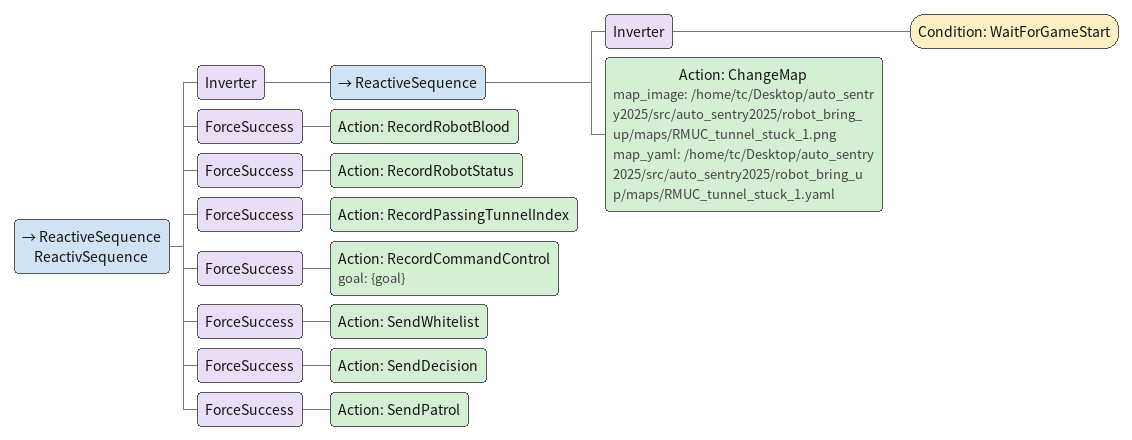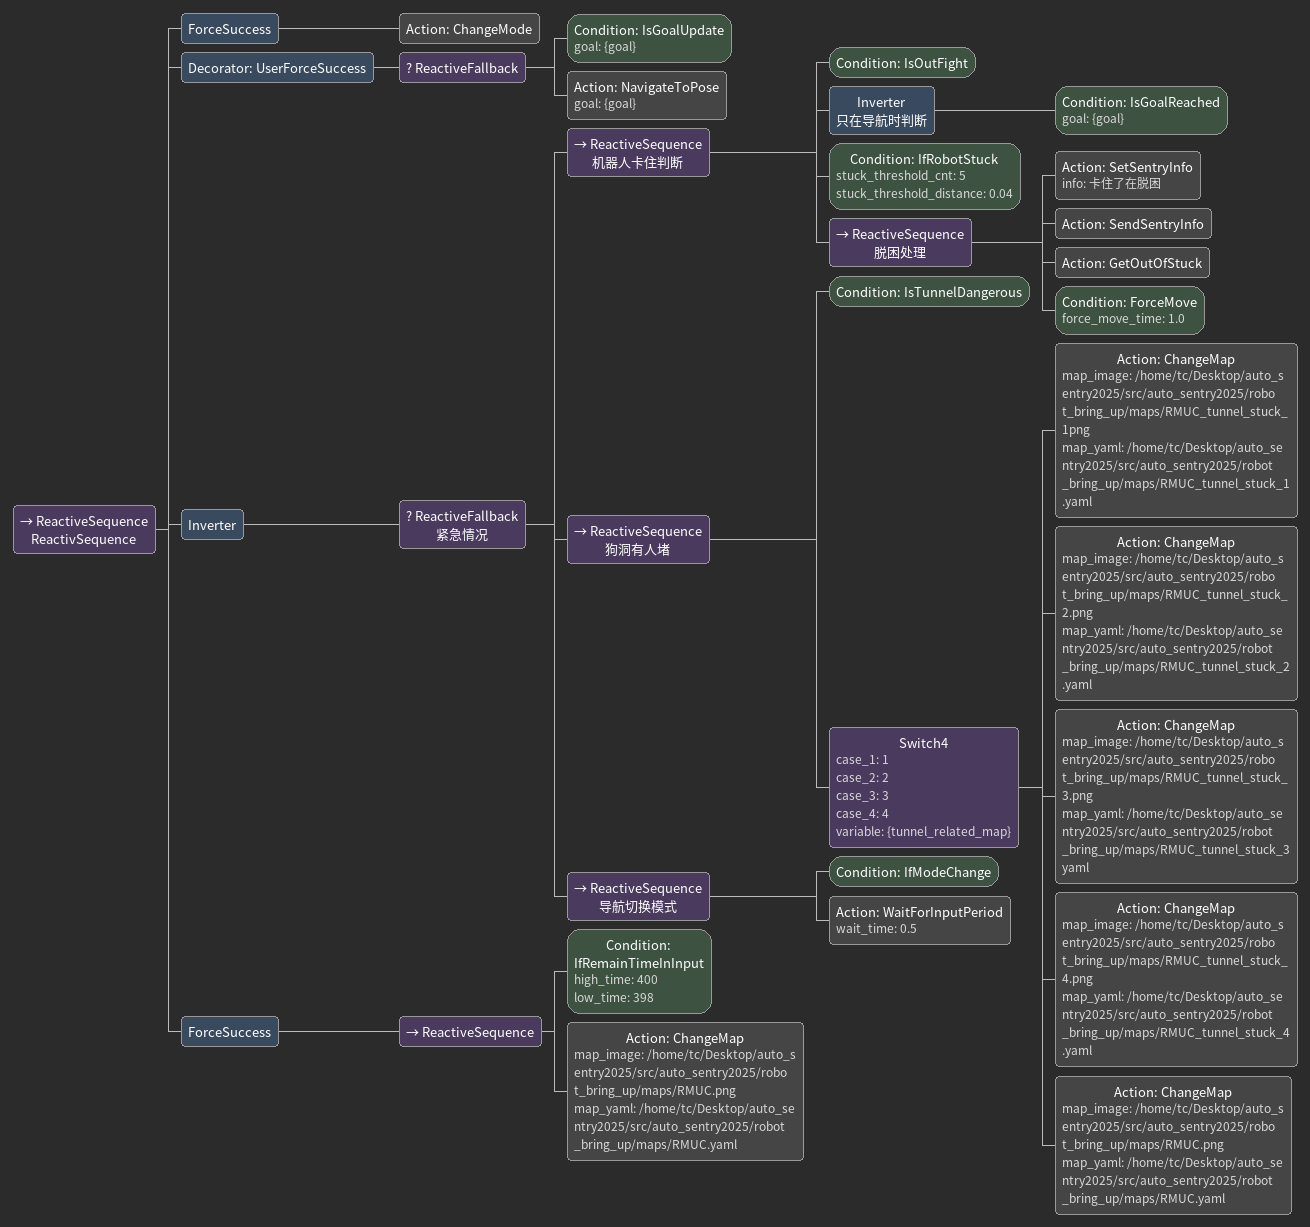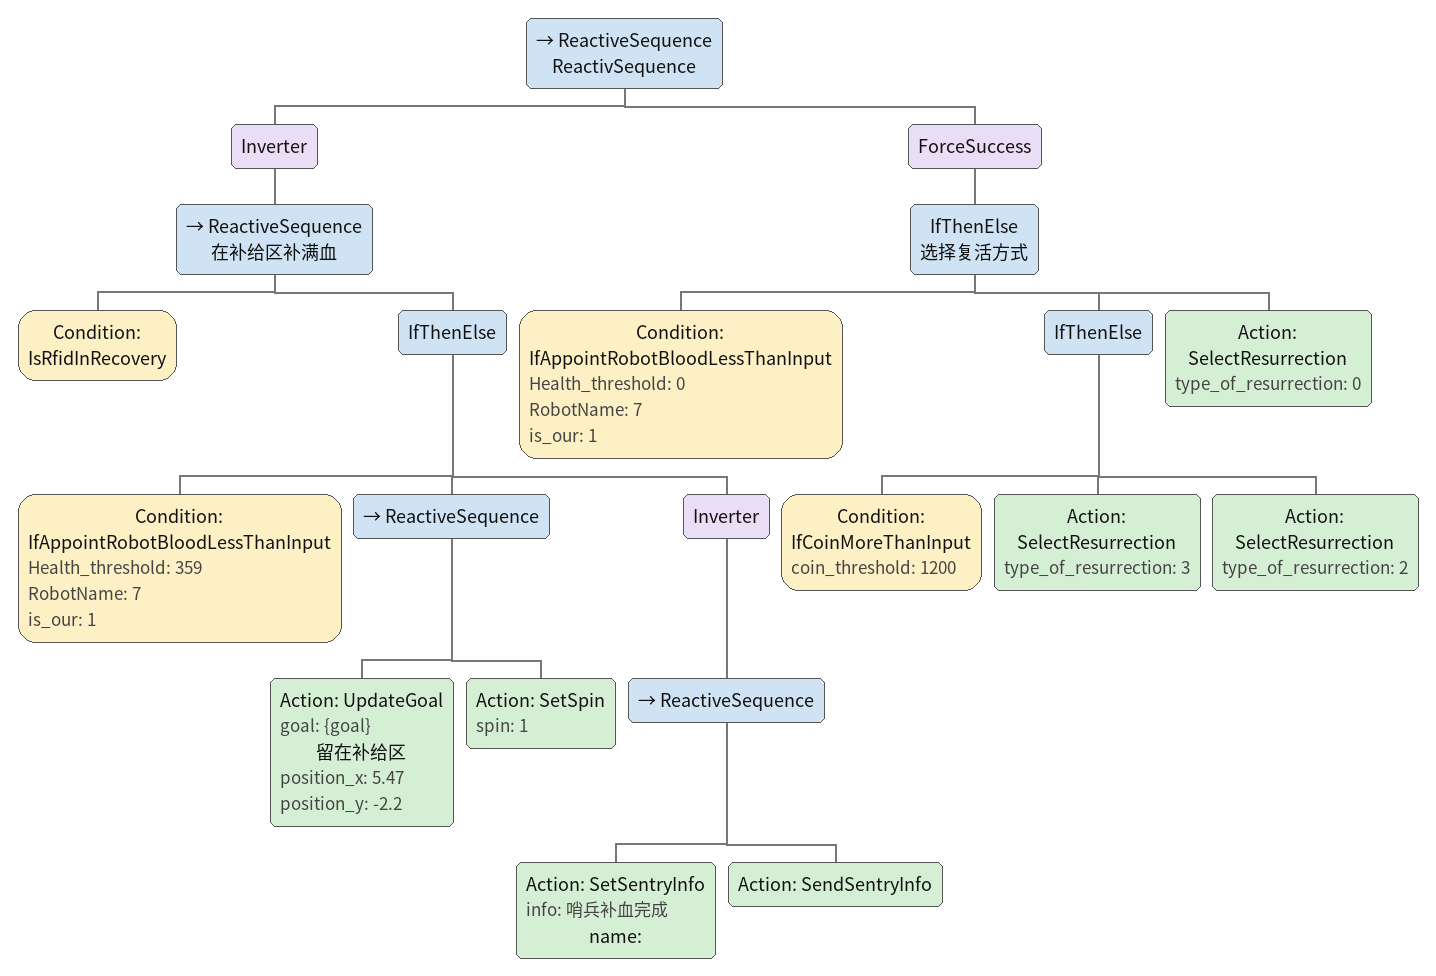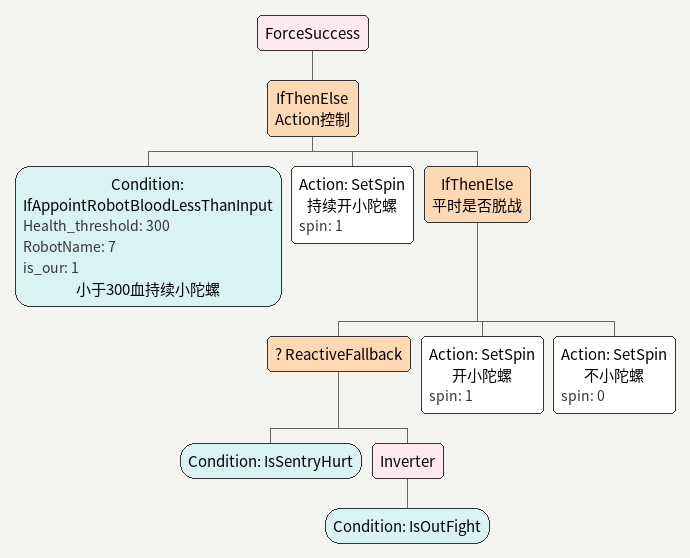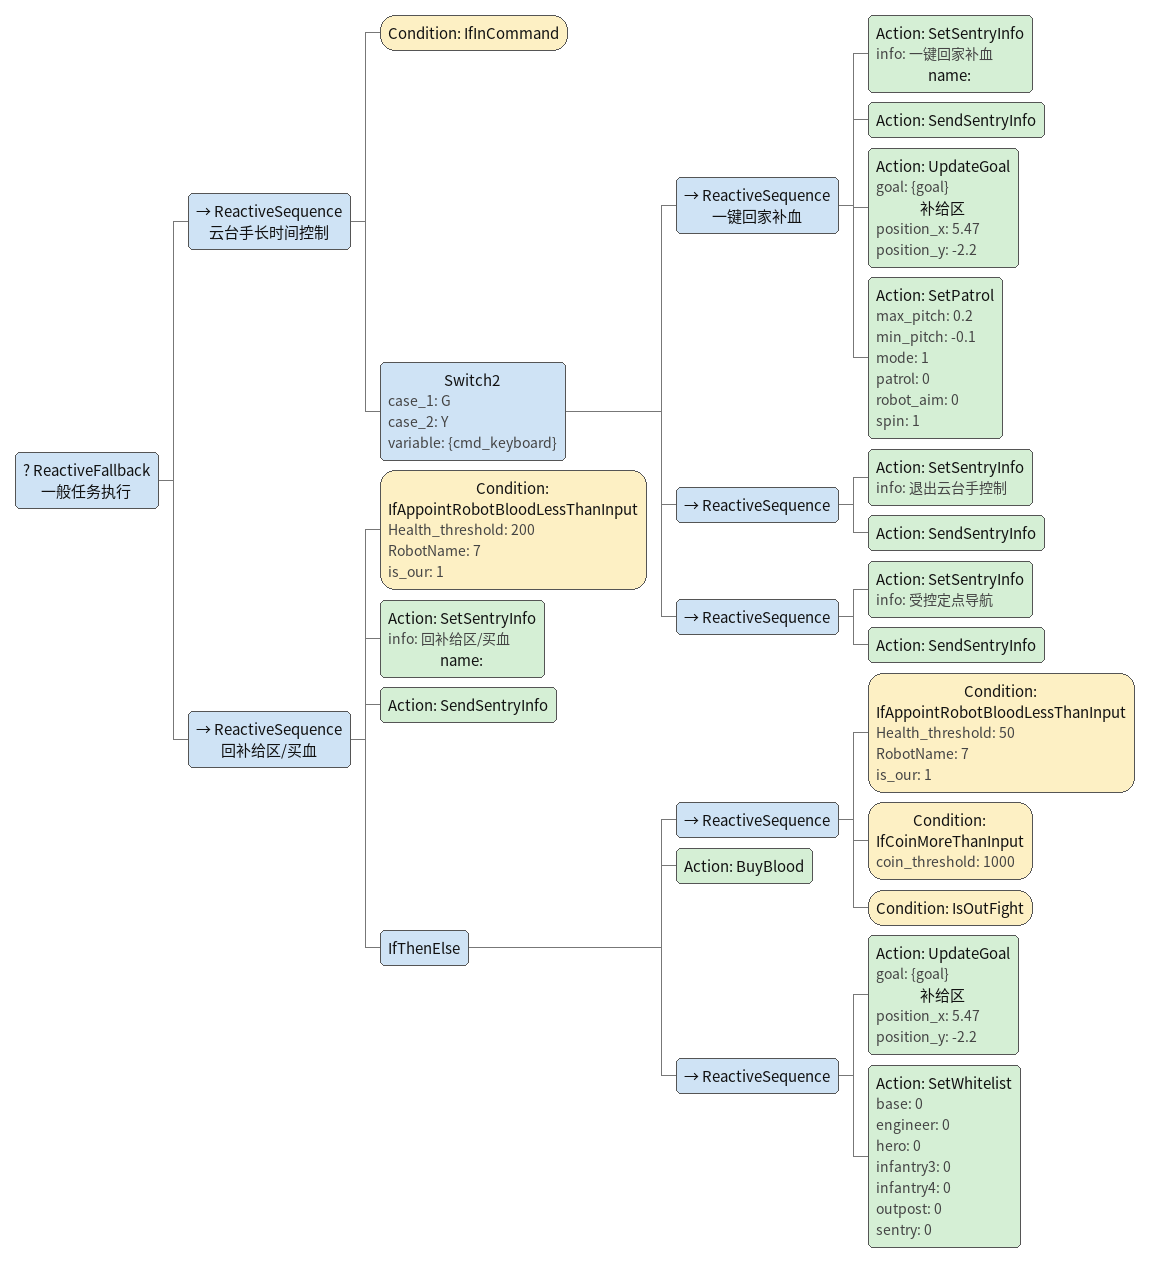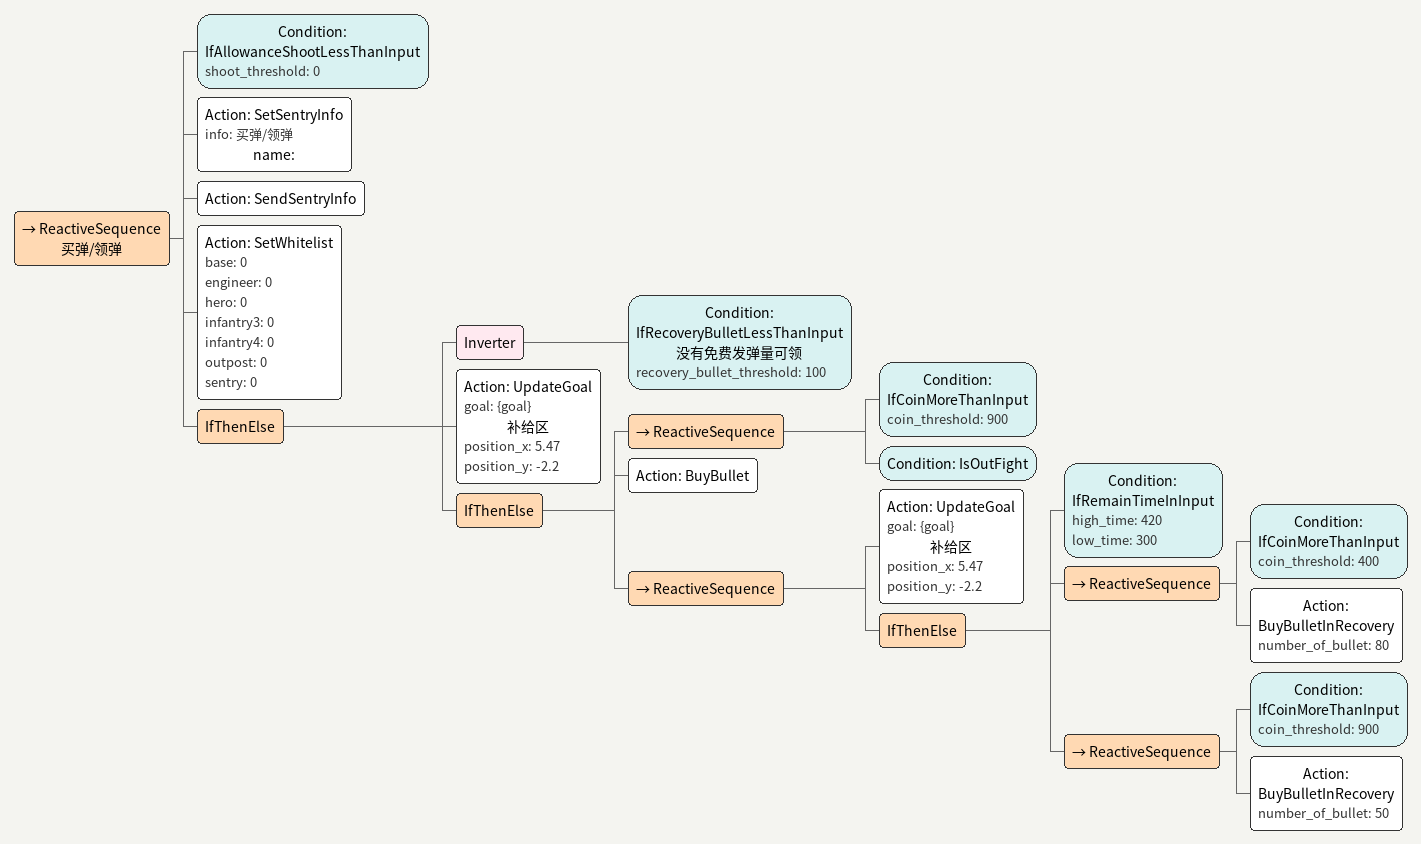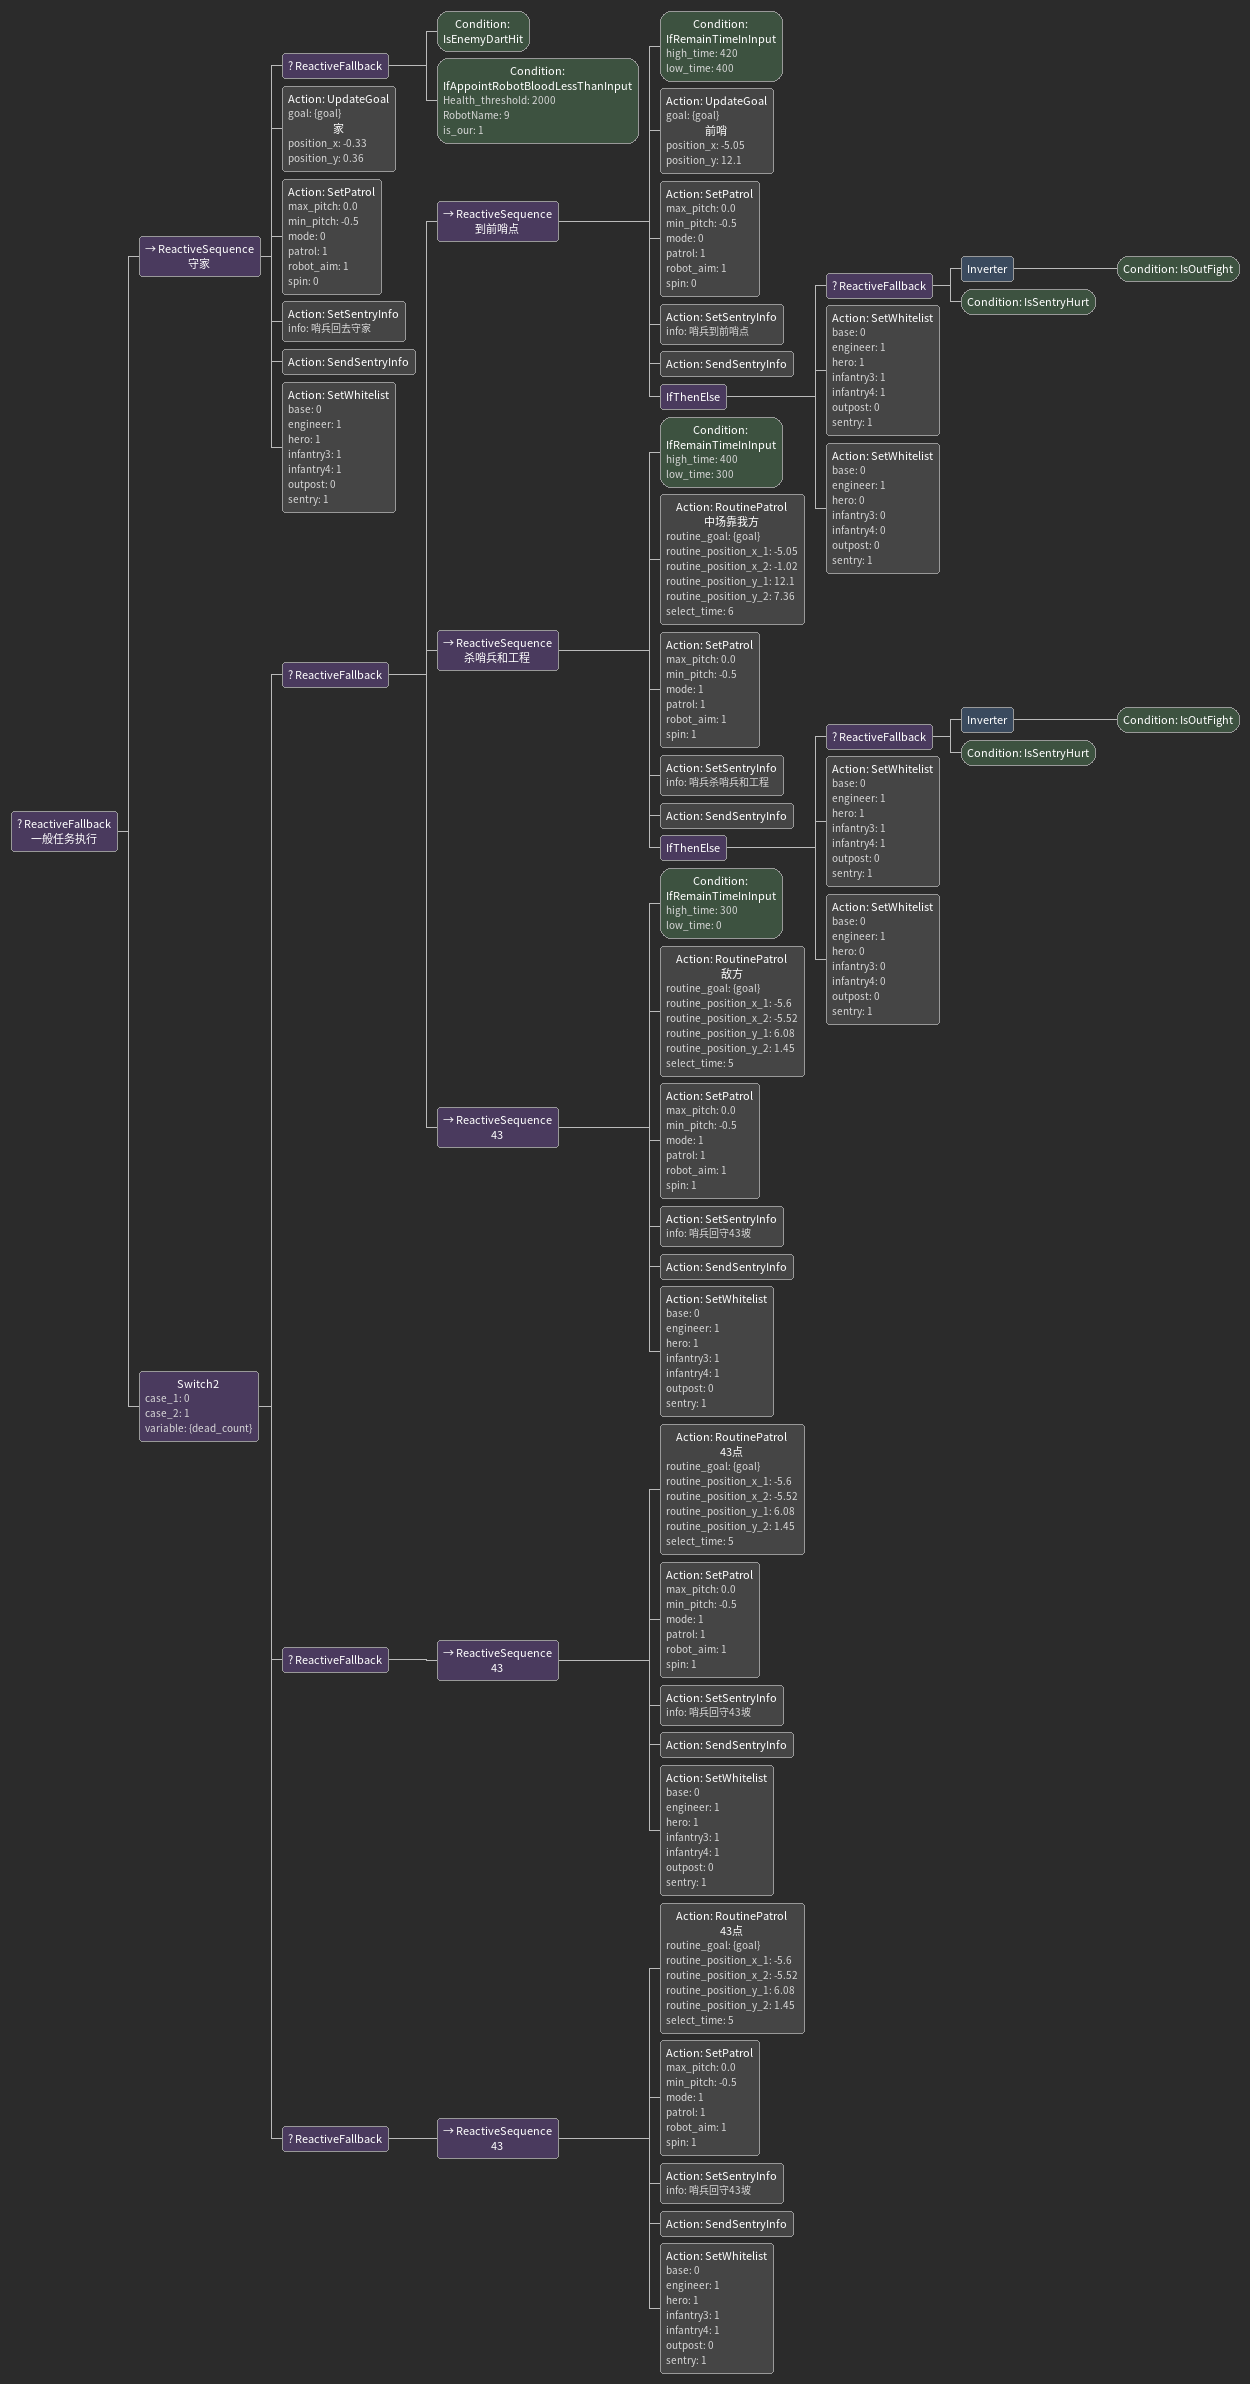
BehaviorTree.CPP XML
<ReactiveSequence name="ReactivSequence">
    <Inverter>
        <ReactiveSequence>
            <Inverter>
                <Condition ID="WaitForGameStart"/>
            </Inverter>
            <Action ID="ChangeMap" map_image="/home/tc/Desktop/auto_sentry2025/src/auto_sentry2025/robot_bring_up/maps/RMUC_tunnel_stuck_1.png" map_yaml="/home/tc/Desktop/auto_sentry2025/src/auto_sentry2025/robot_bring_up/maps/RMUC_tunnel_stuck_1.yaml"/>
        </ReactiveSequence>
    </Inverter>
    <ForceSuccess>
        <Action ID="RecordRobotBlood"/>
    </ForceSuccess>
    <ForceSuccess>
        <Action ID="RecordRobotStatus"/>
    </ForceSuccess>
    <ForceSuccess>
        <Action ID="RecordPassingTunnelIndex"/>
    </ForceSuccess>
    <ForceSuccess>
        <Action ID="RecordCommandControl" goal="{goal}"/>
    </ForceSuccess>
    <ForceSuccess>
        <Action ID="SendWhitelist"/>
    </ForceSuccess>
    <ForceSuccess>
        <Action ID="SendDecision"/>
    </ForceSuccess>
    <ForceSuccess>
        <Action ID="SendPatrol"/>
    </ForceSuccess>
</ReactiveSequence>

<ReactiveSequence name="ReactivSequence">
    <ForceSuccess>
        <Action ID="ChangeMode"/>
    </ForceSuccess>
    <Decorator ID="UserForceSuccess">
        <ReactiveFallback>
            <Condition ID="IsGoalUpdate" goal="{goal}"/>
            <Action ID="NavigateToPose" goal="{goal}"/>
        </ReactiveFallback>
    </Decorator>
    <Inverter>
        <ReactiveFallback name="紧急情况">
            <ReactiveSequence name="机器人卡住判断">
                <Condition ID="IsOutFight"/>
                <Inverter name="只在导航时判断">
                    <Condition ID="IsGoalReached" goal="{goal}"/>
                </Inverter>
                <Condition ID="IfRobotStuck" stuck_threshold_cnt="5" stuck_threshold_distance="0.04"/>
                <ReactiveSequence name="脱困处理">
                    <Action ID="SetSentryInfo" info="卡住了在脱困"/>
                    <Action ID="SendSentryInfo"/>
                    <Action ID="GetOutOfStuck"/>
                    <Condition ID="ForceMove" force_move_time="1.0"/>
                </ReactiveSequence>
            </ReactiveSequence>
            <ReactiveSequence name="狗洞有人堵">
                <Condition ID="IsTunnelDangerous"/>
                <Switch4 case_1="1" case_2="2" case_3="3" case_4="4" variable="{tunnel_related_map}">
                    <Action ID="ChangeMap" map_image="/home/tc/Desktop/auto_sentry2025/src/auto_sentry2025/robot_bring_up/maps/RMUC_tunnel_stuck_1png" map_yaml="/home/tc/Desktop/auto_sentry2025/src/auto_sentry2025/robot_bring_up/maps/RMUC_tunnel_stuck_1.yaml"/>
                    <Action ID="ChangeMap" map_image="/home/tc/Desktop/auto_sentry2025/src/auto_sentry2025/robot_bring_up/maps/RMUC_tunnel_stuck_2.png" map_yaml="/home/tc/Desktop/auto_sentry2025/src/auto_sentry2025/robot_bring_up/maps/RMUC_tunnel_stuck_2.yaml"/>
                    <Action ID="ChangeMap" map_image="/home/tc/Desktop/auto_sentry2025/src/auto_sentry2025/robot_bring_up/maps/RMUC_tunnel_stuck_3.png" map_yaml="/home/tc/Desktop/auto_sentry2025/src/auto_sentry2025/robot_bring_up/maps/RMUC_tunnel_stuck_3yaml"/>
                    <Action ID="ChangeMap" map_image="/home/tc/Desktop/auto_sentry2025/src/auto_sentry2025/robot_bring_up/maps/RMUC_tunnel_stuck_4.png" map_yaml="/home/tc/Desktop/auto_sentry2025/src/auto_sentry2025/robot_bring_up/maps/RMUC_tunnel_stuck_4.yaml"/>
                    <Action ID="ChangeMap" map_image="/home/tc/Desktop/auto_sentry2025/src/auto_sentry2025/robot_bring_up/maps/RMUC.png" map_yaml="/home/tc/Desktop/auto_sentry2025/src/auto_sentry2025/robot_bring_up/maps/RMUC.yaml"/>
                </Switch4>
            </ReactiveSequence>
            <ReactiveSequence name="导航切换模式">
                <Condition ID="IfModeChange"/>
                <Action ID="WaitForInputPeriod" wait_time="0.5"/>
            </ReactiveSequence>
        </ReactiveFallback>
    </Inverter>
    <ForceSuccess>
        <ReactiveSequence>
            <Condition ID="IfRemainTimeInInput" high_time="400" low_time="398"/>
            <Action ID="ChangeMap" map_image="/home/tc/Desktop/auto_sentry2025/src/auto_sentry2025/robot_bring_up/maps/RMUC.png" map_yaml="/home/tc/Desktop/auto_sentry2025/src/auto_sentry2025/robot_bring_up/maps/RMUC.yaml"/>
        </ReactiveSequence>
    </ForceSuccess>
</ReactiveSequence>

<ReactiveSequence name="ReactivSequence">
    <Inverter>
        <ReactiveSequence name="在补给区补满血">
            <Condition ID="IsRfidInRecovery"/>
            <IfThenElse>
                <Condition Health_threshold="359" ID="IfAppointRobotBloodLessThanInput" RobotName="7" is_our="1"/>
                <ReactiveSequence>
                    <Action ID="UpdateGoal" goal="{goal}" name="留在补给区" position_x="5.47" position_y="-2.2"/>
                    <Action ID="SetSpin" spin="1"/>
                </ReactiveSequence>
                <Inverter>
                    <ReactiveSequence>
                        <Action ID="SetSentryInfo" info="哨兵补血完成" name=""/>
                        <Action ID="SendSentryInfo"/>
                    </ReactiveSequence>
                </Inverter>
            </IfThenElse>
        </ReactiveSequence>
    </Inverter>
    <ForceSuccess>
        <IfThenElse name="选择复活方式">
            <Condition Health_threshold="0" ID="IfAppointRobotBloodLessThanInput" RobotName="7" is_our="1"/>
            <IfThenElse>
                <Condition ID="IfCoinMoreThanInput" coin_threshold="1200"/>
                <Action ID="SelectResurrection" type_of_resurrection="3"/>
                <Action ID="SelectResurrection" type_of_resurrection="2"/>
            </IfThenElse>
            <Action ID="SelectResurrection" type_of_resurrection="0"/>
        </IfThenElse>
    </ForceSuccess>
</ReactiveSequence>

<ForceSuccess>
    <IfThenElse name="Action控制">
        <Condition Health_threshold="300" ID="IfAppointRobotBloodLessThanInput" RobotName="7" is_our="1" name="小于300血持续小陀螺"/>
        <Action ID="SetSpin" name="持续开小陀螺" spin="1"/>
        <IfThenElse name="平时是否脱战">
            <ReactiveFallback>
                <Condition ID="IsSentryHurt"/>
                <Inverter>
                    <Condition ID="IsOutFight"/>
                </Inverter>
            </ReactiveFallback>
            <Action ID="SetSpin" name="开小陀螺" spin="1"/>
            <Action ID="SetSpin" name="不小陀螺" spin="0"/>
        </IfThenElse>
    </IfThenElse>
</ForceSuccess>

<ReactiveFallback name="一般任务执行">
    <ReactiveSequence name="云台手长时间控制">
        <Condition ID="IfInCommand"/>
        <Switch2 case_1="G" case_2="Y" variable="{cmd_keyboard}">
            <ReactiveSequence name="一键回家补血">
                <Action ID="SetSentryInfo" info="一键回家补血" name=""/>
                <Action ID="SendSentryInfo"/>
                <Action ID="UpdateGoal" goal="{goal}" name="补给区" position_x="5.47" position_y="-2.2"/>
                <Action ID="SetPatrol" max_pitch="0.2" min_pitch="-0.1" mode="1" patrol="0" robot_aim="0" spin="1"/>
            </ReactiveSequence>
            <ReactiveSequence>
                <Action ID="SetSentryInfo" info="退出云台手控制"/>
                <Action ID="SendSentryInfo"/>
            </ReactiveSequence>
            <ReactiveSequence>
                <Action ID="SetSentryInfo" info="受控定点导航"/>
                <Action ID="SendSentryInfo"/>
            </ReactiveSequence>
        </Switch2>
    </ReactiveSequence>
    <ReactiveSequence name="回补给区/买血">
        <Condition Health_threshold="200" ID="IfAppointRobotBloodLessThanInput" RobotName="7" is_our="1"/>
        <Action ID="SetSentryInfo" info="回补给区/买血" name=""/>
        <Action ID="SendSentryInfo"/>
        <IfThenElse>
            <ReactiveSequence>
                <Condition Health_threshold="50" ID="IfAppointRobotBloodLessThanInput" RobotName="7" is_our="1"/>
                <Condition ID="IfCoinMoreThanInput" coin_threshold="1000"/>
                <Condition ID="IsOutFight"/>
            </ReactiveSequence>
            <Action ID="BuyBlood"/>
            <ReactiveSequence>
                <Action ID="UpdateGoal" goal="{goal}" name="补给区" position_x="5.47" position_y="-2.2"/>
                <Action ID="SetWhitelist" base="0" engineer="0" hero="0" infantry3="0" infantry4="0" outpost="0" sentry="0"/>
            </ReactiveSequence>
        </IfThenElse>
    </ReactiveSequence>
</ReactiveFallback>

<ReactiveSequence name="买弹/领弹">
    <Condition ID="IfAllowanceShootLessThanInput" shoot_threshold="0"/>
    <Action ID="SetSentryInfo" info="买弹/领弹" name=""/>
    <Action ID="SendSentryInfo"/>
    <Action ID="SetWhitelist" base="0" engineer="0" hero="0" infantry3="0" infantry4="0" outpost="0" sentry="0"/>
    <IfThenElse>
        <Inverter>
            <Condition ID="IfRecoveryBulletLessThanInput" name="没有免费发弹量可领" recovery_bullet_threshold="100"/>
        </Inverter>
        <Action ID="UpdateGoal" goal="{goal}" name="补给区" position_x="5.47" position_y="-2.2"/>
        <IfThenElse>
            <ReactiveSequence>
                <Condition ID="IfCoinMoreThanInput" coin_threshold="900"/>
                <Condition ID="IsOutFight"/>
            </ReactiveSequence>
            <Action ID="BuyBullet"/>
            <ReactiveSequence>
                <Action ID="UpdateGoal" goal="{goal}" name="补给区" position_x="5.47" position_y="-2.2"/>
                <IfThenElse>
                    <Condition ID="IfRemainTimeInInput" high_time="420" low_time="300"/>
                    <ReactiveSequence>
                        <Condition ID="IfCoinMoreThanInput" coin_threshold="400"/>
                        <Action ID="BuyBulletInRecovery" number_of_bullet="80"/>
                    </ReactiveSequence>
                    <ReactiveSequence>
                        <Condition ID="IfCoinMoreThanInput" coin_threshold="900"/>
                        <Action ID="BuyBulletInRecovery" number_of_bullet="50"/>
                    </ReactiveSequence>
                </IfThenElse>
            </ReactiveSequence>
        </IfThenElse>
    </IfThenElse>
</ReactiveSequence>

<ReactiveFallback name="一般任务执行">
    <ReactiveSequence name="守家">
        <ReactiveFallback>
            <Condition ID="IsEnemyDartHit"/>
            <Condition Health_threshold="2000" ID="IfAppointRobotBloodLessThanInput" RobotName="9" is_our="1"/>
        </ReactiveFallback>
        <Action ID="UpdateGoal" goal="{goal}" name="家" position_x="-0.33" position_y="0.36"/>
        <Action ID="SetPatrol" max_pitch="0.0" min_pitch="-0.5" mode="0" patrol="1" robot_aim="1" spin="0"/>
        <Action ID="SetSentryInfo" info="哨兵回去守家"/>
        <Action ID="SendSentryInfo"/>
        <Action ID="SetWhitelist" base="0" engineer="1" hero="1" infantry3="1" infantry4="1" outpost="0" sentry="1"/>
    </ReactiveSequence>
    <Switch2 case_1="0" case_2="1" variable="{dead_count}">
        <ReactiveFallback>
            <ReactiveSequence name="到前哨点">
                <Condition ID="IfRemainTimeInInput" high_time="420" low_time="400"/>
                <Action ID="UpdateGoal" goal="{goal}" name="前哨" position_x="-5.05" position_y="12.1"/>
                <Action ID="SetPatrol" max_pitch="0.0" min_pitch="-0.5" mode="0" patrol="1" robot_aim="1" spin="0"/>
                <Action ID="SetSentryInfo" info="哨兵到前哨点"/>
                <Action ID="SendSentryInfo"/>
                <IfThenElse>
                    <ReactiveFallback>
                        <Inverter>
                            <Condition ID="IsOutFight"/>
                        </Inverter>
                        <Condition ID="IsSentryHurt"/>
                    </ReactiveFallback>
                    <Action ID="SetWhitelist" base="0" engineer="1" hero="1" infantry3="1" infantry4="1" outpost="0" sentry="1"/>
                    <Action ID="SetWhitelist" base="0" engineer="1" hero="0" infantry3="0" infantry4="0" outpost="0" sentry="1"/>
                </IfThenElse>
            </ReactiveSequence>
            <ReactiveSequence name="杀哨兵和工程">
                <Condition ID="IfRemainTimeInInput" high_time="400" low_time="300"/>
                <Action ID="RoutinePatrol" name="中场靠我方" routine_goal="{goal}" routine_position_x_1="-5.05" routine_position_x_2="-1.02" routine_position_y_1="12.1" routine_position_y_2="7.36" select_time="6"/>
                <Action ID="SetPatrol" max_pitch="0.0" min_pitch="-0.5" mode="1" patrol="1" robot_aim="1" spin="1"/>
                <Action ID="SetSentryInfo" info="哨兵杀哨兵和工程"/>
                <Action ID="SendSentryInfo"/>
                <IfThenElse>
                    <ReactiveFallback>
                        <Inverter>
                            <Condition ID="IsOutFight"/>
                        </Inverter>
                        <Condition ID="IsSentryHurt"/>
                    </ReactiveFallback>
                    <Action ID="SetWhitelist" base="0" engineer="1" hero="1" infantry3="1" infantry4="1" outpost="0" sentry="1"/>
                    <Action ID="SetWhitelist" base="0" engineer="1" hero="0" infantry3="0" infantry4="0" outpost="0" sentry="1"/>
                </IfThenElse>
            </ReactiveSequence>
            <ReactiveSequence name="43">
                <Condition ID="IfRemainTimeInInput" high_time="300" low_time="0"/>
                <Action ID="RoutinePatrol" name="敌方" routine_goal="{goal}" routine_position_x_1="-5.6" routine_position_x_2="-5.52" routine_position_y_1="6.08" routine_position_y_2="1.45" select_time="5"/>
                <Action ID="SetPatrol" max_pitch="0.0" min_pitch="-0.5" mode="1" patrol="1" robot_aim="1" spin="1"/>
                <Action ID="SetSentryInfo" info="哨兵回守43坡"/>
                <Action ID="SendSentryInfo"/>
                <Action ID="SetWhitelist" base="0" engineer="1" hero="1" infantry3="1" infantry4="1" outpost="0" sentry="1"/>
            </ReactiveSequence>
        </ReactiveFallback>
        <ReactiveFallback>
            <ReactiveSequence name="43">
                <Action ID="RoutinePatrol" name="43点" routine_goal="{goal}" routine_position_x_1="-5.6" routine_position_x_2="-5.52" routine_position_y_1="6.08" routine_position_y_2="1.45" select_time="5"/>
                <Action ID="SetPatrol" max_pitch="0.0" min_pitch="-0.5" mode="1" patrol="1" robot_aim="1" spin="1"/>
                <Action ID="SetSentryInfo" info="哨兵回守43坡"/>
                <Action ID="SendSentryInfo"/>
                <Action ID="SetWhitelist" base="0" engineer="1" hero="1" infantry3="1" infantry4="1" outpost="0" sentry="1"/>
            </ReactiveSequence>
        </ReactiveFallback>
        <ReactiveFallback>
            <ReactiveSequence name="43">
                <Action ID="RoutinePatrol" name="43点" routine_goal="{goal}" routine_position_x_1="-5.6" routine_position_x_2="-5.52" routine_position_y_1="6.08" routine_position_y_2="1.45" select_time="5"/>
                <Action ID="SetPatrol" max_pitch="0.0" min_pitch="-0.5" mode="1" patrol="1" robot_aim="1" spin="1"/>
                <Action ID="SetSentryInfo" info="哨兵回守43坡"/>
                <Action ID="SendSentryInfo"/>
                <Action ID="SetWhitelist" base="0" engineer="1" hero="1" infantry3="1" infantry4="1" outpost="0" sentry="1"/>
            </ReactiveSequence>
        </ReactiveFallback>
    </Switch2>
</ReactiveFallback>
